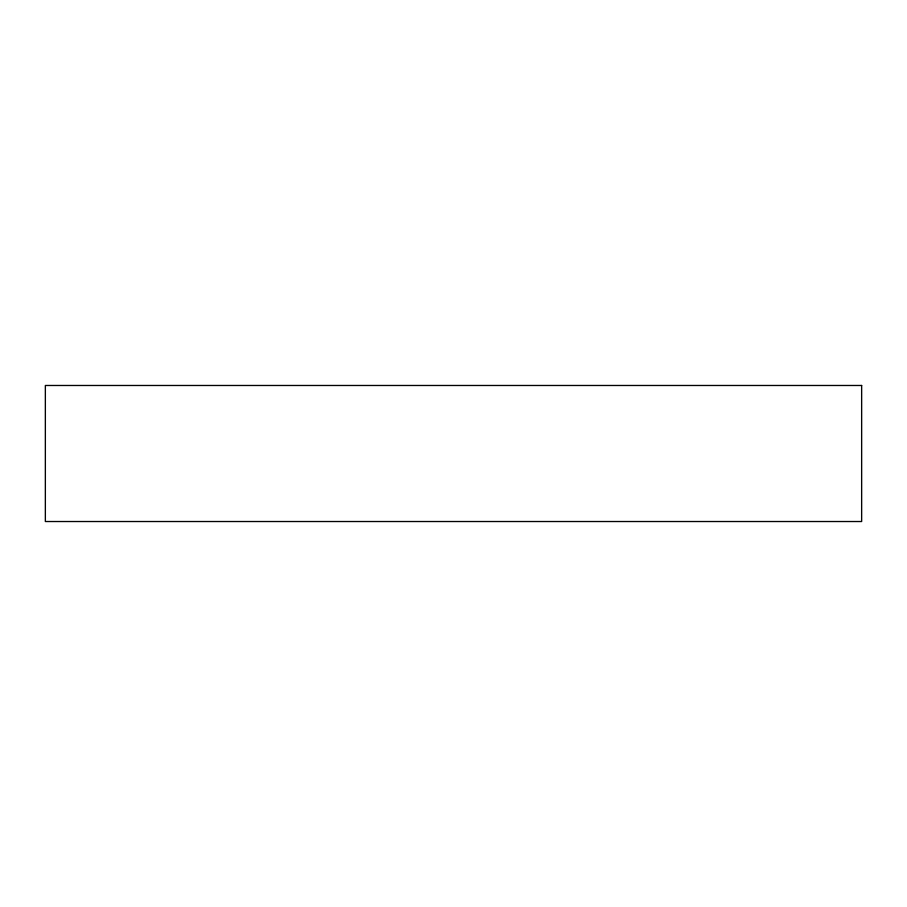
<?xml version="1.0" encoding="UTF-8"?>
<svg xmlns="http://www.w3.org/2000/svg" width="907" height="907" viewBox="0 0 907 907"><rect width="100%" height="100%" fill="white"/><g stroke="black" fill="none" stroke-linecap="round" stroke-linejoin="round"><path stroke-width="1.36" d="M861.65 385.475L45.35 385.475L45.35 521.525L861.65 521.525L861.65 385.475"/></g></svg>
